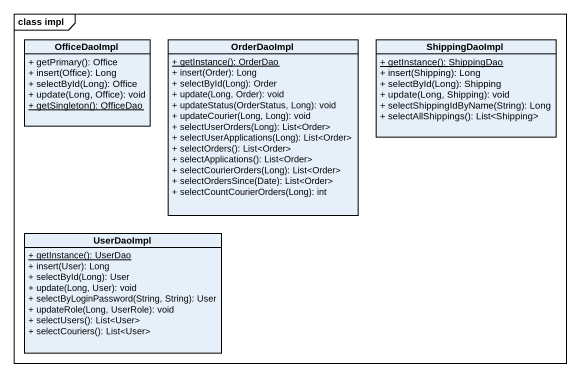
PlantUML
@startuml
mainframe class impl
hide circle
hide empty members
skinparam classAttributeIconSize 0
class OfficeDaoImpl {
  + getPrimary(): Office
  + insert(Office): Long
  + selectById(Long): Office
  + update(Long, Office): void
  {static} + getSingleton(): OfficeDao
}
class OrderDaoImpl {
  {static} + getInstance(): OrderDao
  + insert(Order): Long
  + selectById(Long): Order
  + update(Long, Order): void
  + updateStatus(OrderStatus, Long): void
  + updateCourier(Long, Long): void
  + selectUserOrders(Long): List<Order>
  + selectUserApplications(Long): List<Order>
  + selectOrders(): List<Order>
  + selectApplications(): List<Order>
  + selectCourierOrders(Long): List<Order>
  + selectOrdersSince(Date): List<Order>
  + selectCountCourierOrders(Long): int
}
class ShippingDaoImpl {
  {static} + getInstance(): ShippingDao
  + insert(Shipping): Long
  + selectById(Long): Shipping
  + update(Long, Shipping): void
  + selectShippingIdByName(String): Long
  + selectAllShippings(): List<Shipping>
}
class UserDaoImpl {
  {static} + getInstance(): UserDao
  + insert(User): Long
  + selectById(Long): User
  + update(Long, User): void
  + selectByLoginPassword(String, String): User
  + updateRole(Long, UserRole): void
  + selectUsers(): List<User>
  + selectCouriers(): List<User>
}
@enduml
